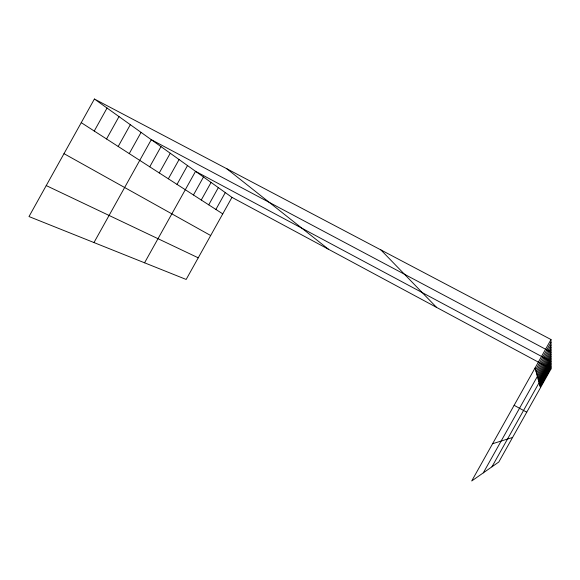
<?xml version="1.0" encoding="UTF-8"?>
<svg xmlns="http://www.w3.org/2000/svg" width="580" height="580" viewBox="0 0 580 580"><rect width="100%" height="100%" fill="white"/><g stroke="black" fill="none" stroke-linecap="round" stroke-linejoin="round"><path stroke-width="0.87" d="M94.409 99.013L29 216.557L186.165 279.451L231.964 197.36L94.409 99.013L551 339.539L551 368.923L498.807 462.006L471.7 480.987L551 339.539M94.25 131.036L107.046 108.047M106.546 138.968L119.001 116.594M118.197 146.472L130.326 124.693M129.253 153.599L141.071 132.378M93.975 242.556L151.286 139.678L551 352.118L483.299 472.86M149.749 166.815L161.001 146.624M159.268 172.949L170.252 153.243M168.345 178.807L179.082 159.551M177.016 184.389L187.507 165.576M144.558 262.805L195.554 171.332L551 361.485L491.941 466.813M193.459 194.989L203.486 177.001M201.26 200.02L211.076 182.424M208.735 204.834L218.334 187.615M215.89 209.452L225.294 192.589M535.572 369.902L551 342.388M536.065 371.686L551 345.056M536.529 373.361L551 347.558M536.964 374.934L551 349.907M537.769 377.805L551 354.206M538.131 379.124L551 356.178M538.479 380.371L551 358.041M538.805 381.553L551 359.81M539.422 383.772L551 363.131M539.712 384.815L551 364.682M539.987 385.809L551 366.168M540.248 386.751L551 367.582M492.587 443.722L512.561 437.479M46.233 185.585L198.237 257.817M231.964 197.36L551 368.923M514.126 405.304L526.734 412.199M64.003 153.664L210.678 235.524M81.251 122.663L222.756 213.875M226.838 168.78L328.498 249.269M380.886 249.922L436.58 307.4M535.043 367.995L540.502 387.65"/></g></svg>
